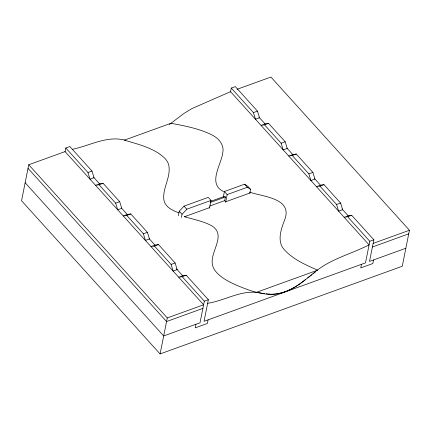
<?xml version="1.0" encoding="UTF-8"?>
<svg xmlns="http://www.w3.org/2000/svg" width="431" height="431" viewBox="0 0 431 431"><rect width="100%" height="100%" fill="white"/><g stroke="black" fill="none" stroke-linecap="round" stroke-linejoin="round"><path stroke-width="0.65" d="M160.09 353.943L167.282 317.938L203.61 304.787L65.07 151.599L28.742 164.75L21.55 200.754L160.09 353.943L402.258 266.25L409.45 230.246L270.91 77.057L237.088 89.303M65.006 151.922L65.787 147.995L69.822 146.535L91.992 171.048L94.044 177.712L90.004 179.172L87.956 172.508L65.787 147.995M178.38 215.689L179.28 211.19L184.037 206.126L208.254 197.36L211.023 200.42L209.455 208.275M181.408 217.466L182.054 214.255L186.806 209.191L211.023 200.42M230.483 92.002L231.269 88.075L235.304 86.609L257.469 111.123L259.521 117.787L255.486 119.247L253.433 112.583L231.269 88.075M195.976 324.247L195.259 327.851L207.365 323.465L208.087 319.867M223.22 197.403L224.4 191.509L244.576 184.204L247.895 186.343L250.664 189.408L249.894 193.266M405.851 248.245L369.529 261.401L373.844 239.798L351.68 215.29L348.189 215.829L344.153 217.289L347.645 216.75L369.809 241.263L365.493 262.862L204.046 321.327L208.367 299.723L186.197 275.215L182.706 275.748L178.671 277.214L182.162 276.675L204.326 301.183L200.011 322.787L163.688 335.943L25.149 182.755M224.648 200.841L225.413 197.026L224.718 196.261L210.436 201.433M225.602 202.43L227.169 194.575L224.4 191.509M361.458 264.327L360.736 267.926L372.847 263.54L373.564 259.941M312.911 273.814C328.842 259.268 350.355 254.505 369.087 244.862L230.547 91.674L191.87 108.617L183.843 113.515L169.335 124.537M311.71 274.746L307.621 277.92M315.697 271.654C301.447 282.601 285.699 297.271 266.18 293.759M305.541 279.503C293.118 290.268 276.67 297.428 260.114 292.935C241.861 289.212 225.224 300.612 207.645 303.322M87.956 172.508L91.992 171.048M253.433 112.583L257.469 111.123M99.038 184.764L103.074 183.299L119.699 201.681L121.752 208.345L117.717 209.811L115.664 203.146L99.038 184.764L95.547 185.298L99.583 183.838L103.074 183.299M264.515 124.839L268.556 123.374L285.177 141.761L287.229 148.426L283.194 149.886L281.141 143.221L264.515 124.839L261.03 125.373L265.065 123.912L268.556 123.374M115.664 203.146L119.699 201.681M281.141 143.221L285.177 141.761M126.746 215.398L130.782 213.938L147.407 232.32L149.46 238.984L145.425 240.444L143.372 233.78L126.746 215.398L123.255 215.936L127.29 214.476L130.782 213.938M292.223 155.478L296.264 154.012L312.884 172.395L314.937 179.059L310.902 180.524L308.849 173.86L292.223 155.478L288.738 156.011L292.773 154.551L296.264 154.012M227.169 194.575L247.351 187.269L250.664 189.408M210.506 202.425L225.413 197.026M209.789 206.023L224.691 200.625L225.731 201.778L249.948 193.007M264.462 293.549C255.093 292.854 246.354 289.228 237.729 285.731C229.599 282.111 221.103 278.13 215.381 271.061A24.077 16.141 11.3 0 1 212.461 264.704C209.628 251.849 226.878 235.412 211.987 225.919C203.459 221.205 193.713 219.471 184.463 216.718L209.585 207.623M143.372 233.78L147.407 232.32M308.849 173.86L312.884 172.395M154.454 246.036L158.489 244.576L175.115 262.958L177.168 269.623L173.133 271.083L171.08 264.418L154.454 246.036L150.963 246.575L154.998 245.115L158.489 244.576M319.931 186.111L323.972 184.651L340.592 203.033L342.645 209.698L338.61 211.158L336.557 204.493L319.931 186.111L316.446 186.65L320.481 185.19L323.972 184.651M171.08 264.418L175.115 262.958M336.557 204.493L340.592 203.033M182.162 276.675L186.197 275.215M347.645 216.75L351.68 215.29M204.326 301.183L208.367 299.723M369.809 241.263L373.844 239.798M373.127 243.402L409.45 230.246M202.888 308.386L166.565 321.542L28.026 168.354M372.406 247.001L408.728 233.844M256.219 292.412L317.636 270.172C306.075 265.087 294.012 259.845 285.128 250.573C276.627 242.497 280.689 230.213 284.309 220.828C293.894 198.115 263.303 196.978 249.533 192.081M72.316 149.336C89.966 145.743 107.217 135.145 125.712 140.334M184.463 216.718L185.987 216.755M179.048 212.855C172.653 210.511 164.895 207.166 163.812 199.515C162.509 187.604 171.36 176.705 168.677 164.766A23.597 15.818 11.3 0 0 165.251 158.71C154.357 147.871 138.566 144.514 124.36 140.145L170.978 123.266C184.646 125.895 198.616 128.406 211.212 134.585C218.237 137.742 224.68 144.724 222.73 152.978C221.114 165.121 207.381 183.789 223.597 191.617M258.956 117.157L265.722 124.64M286.933 148.092L293.252 155.079M314.458 178.531L320.777 185.519M341.988 208.97L348.754 216.454M244.576 184.204L247.351 187.269M184.037 206.126L186.806 209.191M179.28 211.19L182.054 214.255M93.516 177.125L99.922 184.209M121.456 208.022L127.635 214.853M149.083 238.569L155.397 245.551M176.462 268.842L183.024 276.099M28.742 164.75L167.282 317.938"/></g></svg>
